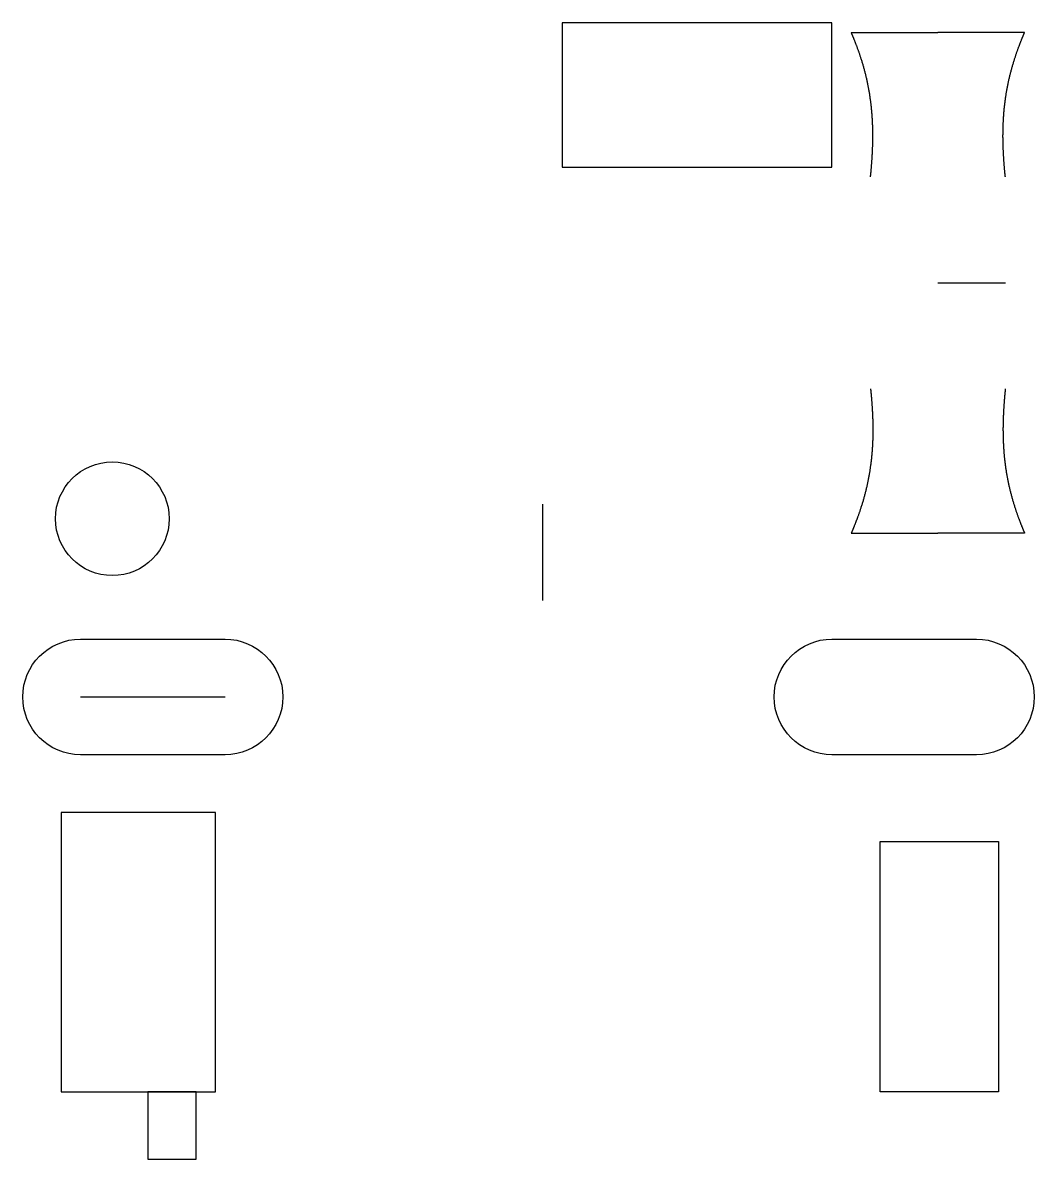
# Model space of a CAD drawing. Header units: millimetres. Extents: x -5.4 to 5.1, y -20.3 to -8.5.
import ezdxf

# ---------------------------------------------------------------- set-up
doc = ezdxf.new("R2010")
doc.units = ezdxf.units.MM
doc.layers.get('0').update_dxf_attribs({"linetype": 'CONTINUOUS'})

msp = doc.modelspace()

# ---------------------------------------------------------------- linework, layer by layer
for p, q in [((3.2, -8.6), (4.1, -8.6)), ((5, -8.6), (4.1, -8.6)), ((4.1, -11.2), (4.8, -11.2)), ((0, -14.5), (0, -13.5)), ((3.2, -13.8), (4.1, -13.8)), ((5, -13.8), (4.1, -13.8)), ((-4.8, -15.5), (-3.3, -15.5))]:
    msp.add_line(p, q)
for points in [[(3, -8.5), (0.2, -8.5), (0.2, -10), (3, -10)], [(-3.4, -16.7), (-5, -16.7), (-5, -19.6), (-3.4, -19.6)], [(3.5, -17), (4.73, -17), (4.73, -19.6), (3.5, -19.6)], [(-3.6, -19.6), (-4.1, -19.6), (-4.1, -20.3), (-3.6, -20.3)]]:
    msp.add_lwpolyline(points, close=True)
for points in [[(-3.3, -16.1), (-4.8, -16.1, -1), (-4.8, -14.9), (-3.3, -14.9, -1)], [(3, -16.1, -1), (3, -14.9), (4.5, -14.9, -1), (4.5, -16.1)]]:
    msp.add_lwpolyline(points, format="xyb", close=True)
msp.add_circle((-4.47, -13.65), 0.59)
for points in [[(3.4, -10.1), (3.404, -10.067), (3.41, -10.001), (3.418, -9.902), (3.425, -9.773), (3.426, -9.614), (3.419, -9.458), (3.403, -9.306), (3.379, -9.158), (3.346, -9.014), (3.305, -8.872), (3.266, -8.762), (3.234, -8.681), (3.212, -8.627), (3.2, -8.6)], [(4.8, -10.1), (4.796, -10.067), (4.79, -10.001), (4.782, -9.902), (4.775, -9.773), (4.774, -9.614), (4.781, -9.458), (4.797, -9.306), (4.821, -9.158), (4.854, -9.014), (4.895, -8.872), (4.934, -8.762), (4.966, -8.681), (4.988, -8.627), (5, -8.6)], [(3.4, -12.3), (3.404, -12.333), (3.41, -12.399), (3.418, -12.498), (3.425, -12.627), (3.426, -12.786), (3.419, -12.942), (3.403, -13.094), (3.379, -13.242), (3.346, -13.386), (3.305, -13.528), (3.266, -13.638), (3.234, -13.719), (3.212, -13.773), (3.2, -13.8)], [(4.8, -12.3), (4.796, -12.333), (4.79, -12.399), (4.782, -12.498), (4.775, -12.627), (4.774, -12.786), (4.781, -12.942), (4.797, -13.094), (4.821, -13.242), (4.854, -13.386), (4.895, -13.528), (4.934, -13.638), (4.966, -13.719), (4.988, -13.773), (5, -13.8)]]:
    msp.add_open_spline(points, degree=5)

doc.saveas('drawing.dxf')
